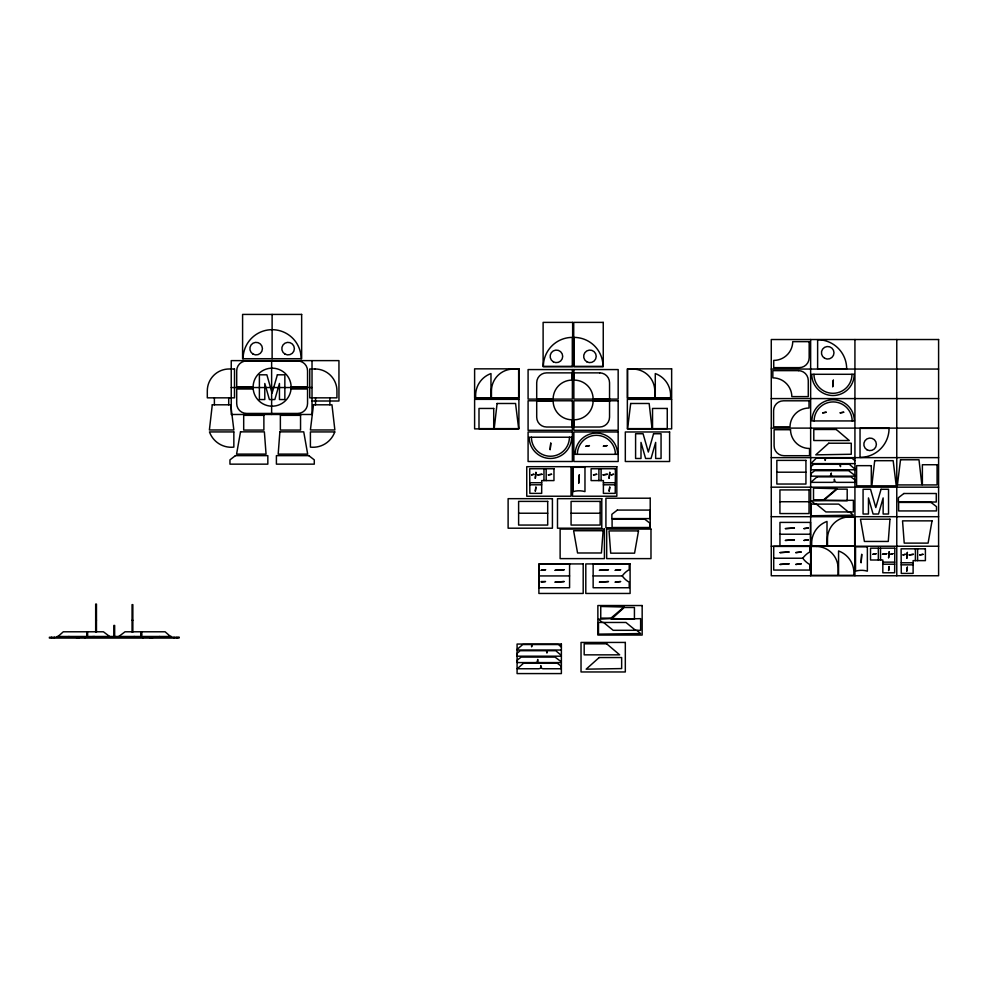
<?xml version="1.0" encoding="UTF-8"?>
<svg xmlns="http://www.w3.org/2000/svg" width="988" height="988" viewBox="0 0 988 988"><rect width="100%" height="100%" fill="white"/><g stroke="black" fill="none" stroke-linecap="round" stroke-linejoin="round"><path stroke-width="1.48" d="M57.082 637.272L63.318 631.789L103.407 631.789L109.643 636.482M118.795 636.482L125.031 631.789L165.119 631.789L171.356 637.272M771.27 369.055L938.6 369.055M253.113 386.926L236.7 386.926L236.7 370.809A9.88 9.88 0 0 1 246.58 360.941L297.672 360.941A9.88 9.88 0 0 1 307.552 370.809L307.552 386.926L291.139 386.926M231.241 387.543L312.023 387.543M253.187 389L236.7 389L236.7 403.573A9.88 9.88 0 0 0 246.58 413.441L297.672 413.441A9.88 9.88 0 0 0 307.552 403.573L307.552 389L291.052 389A19.019 19.019 0 0 1 261.079 402.659A19.019 19.019 0 0 1 264.228 369.87A19.019 19.019 0 0 1 291.052 389M771.27 398.584L938.6 398.584M312.023 401.005L338.946 401.005L338.946 360.62L231.241 360.62L231.241 414.478L312.023 414.478L312.023 360.62M771.27 428.113L938.6 428.113M771.27 457.642L938.6 457.642M854.904 463.619L810.815 463.619L816.347 458.123L825.165 458.123L825.165 460.482L825.758 458.123L851.915 458.123L854.904 460.667M854.855 469.794L810.753 469.794L810.753 466.842L813.742 464.298L839.899 464.298L840.492 466.657L840.492 464.298L849.322 464.298L854.855 469.004M776.84 472.202L805.936 472.202M854.842 476.167L833.156 476.167L831.303 475.586L831.303 473.03L830.723 475.586L829.241 476.167L810.913 476.167L810.913 473.585L814.767 470.683L848.606 470.683L854.842 475.389M529.778 482.724L541.683 482.724M603.396 482.724L615.289 482.724M529.79 484.799L541.683 484.799M603.396 484.799L615.277 484.799M771.27 487.17L938.6 487.17M779.927 501.731L809.024 501.731M518.614 513.229L547.698 513.229M571.076 513.229L600.161 513.229M771.27 516.699L938.6 516.699M779.952 534.224L810.469 534.224M771.27 546.228L938.6 546.228M773.703 558.232L802.812 558.232A21.23 21.23 0 0 0 809.777 564.519L809.777 570.064L773.703 570.064L773.703 546.413L809.777 546.413L809.777 551.959A21.23 21.23 0 0 0 802.812 558.232M882.827 562.135L894.72 562.135M901.204 562.777L913.11 562.777M882.827 564.21L894.708 564.21M901.217 564.84L913.11 564.84M539.077 575.93L569.582 575.93M593.146 575.93L622.267 575.93A21.23 21.23 0 0 0 629.22 582.216L629.22 587.749L593.146 587.749L593.146 564.099L629.22 564.099L629.22 569.644A21.23 21.23 0 0 0 622.267 575.93M541.189 581.549L545.549 581.549L541.189 582.142M95.675 620.279L96.466 620.279M132.059 620.279L132.849 620.279M86.759 634.135L87.549 634.135M140.889 634.135L141.679 634.135M57.082 636.482L134.862 636.482M561.357 650.03L517.255 650.03L517.255 649.24L522.788 644.534L531.618 644.534L531.618 646.881L532.211 644.534L558.368 644.534L561.357 647.078M561.295 656.193L517.206 656.193L517.206 653.241L520.194 650.709L546.352 650.709L546.944 653.056L546.944 650.709L555.762 650.709L561.295 655.415M561.283 662.578L539.609 662.578L537.756 661.985L537.756 659.441L537.163 661.985L535.681 662.578L517.366 662.578L517.366 659.984L521.207 657.094L555.046 657.094L561.283 661.787M848.334 511.945L838.738 504.102L811.272 504.102L811.272 515.773L853.36 515.18L849.557 511.945M816.335 504.102L825.919 511.945L853.397 511.945L853.397 500.286L811.296 500.879L815.1 504.102M635.556 630.307L625.96 622.465L598.493 622.465L598.493 634.135L640.582 633.543L636.778 630.307M603.557 622.465L613.153 630.307L640.619 630.307L640.619 618.649L611.239 619.241L624.231 607.496L634.432 607.496L634.432 619.155L611.189 618.562L598.53 619.241L602.334 622.465M917.605 548.809L917.605 560.628M915.394 548.809L915.394 560.628M896.771 339.526L896.771 575.757M880.53 548.167L880.53 559.998M878.332 548.167L878.332 559.998M854.929 339.526L854.929 575.757M810.642 339.526L810.642 575.757M601.099 468.757L601.099 480.588M598.901 468.757L598.901 480.588M573.867 369.574L573.867 399.103L618.167 399.103L618.167 369.574L528.086 369.574L528.086 399.103L572.373 399.103L572.373 369.574M546.179 468.757L546.179 480.588M543.968 468.757L543.968 480.588M329.869 397.843L329.869 404.808M315.543 397.843L315.543 404.808M272.12 314.419L272.12 358.718M271.626 360.62L271.626 414.478M228.71 397.843L228.71 404.808M214.384 397.843L214.384 404.808M174.061 637.272L174.061 638.063M171.443 637.272L171.443 636.482L135.356 636.482L135.356 637.272M159.648 636.482L159.648 637.272M152.498 637.272L152.498 638.063M151.843 637.272L151.843 638.063M150.917 637.272L150.917 638.063M149.645 637.272L149.768 638.063M143.26 637.272L143.26 638.063M141.679 631.789L141.679 637.272M140.889 631.789L140.889 637.272M134.17 636.482L134.17 637.272M132.849 632.061L132.849 604.644L132.059 604.644L132.059 632.061M120.128 636.482L120.128 637.272M114.657 636.482L114.657 625.441L113.867 625.441L113.867 636.482M108.31 636.482L108.31 637.272M96.466 632.061L96.466 604.076L95.675 604.076L95.675 632.061M94.268 636.482L94.268 637.272M93.082 636.482L93.082 637.272M87.549 631.789L87.549 637.272M86.759 631.789L86.759 637.272M85.178 637.272L85.178 638.063M77.521 637.272L77.521 638.063M76.595 637.272L76.595 638.063M54.377 637.272L54.377 638.063M51.487 637.272L51.561 638.063M243.085 358.718A29.035 29.035 0 0 1 272.12 329.683A29.035 29.035 0 0 1 301.155 358.718M852.002 374.291A19.019 19.019 0 0 1 832.983 393.31A19.019 19.019 0 0 1 813.964 374.291M814.124 420.937A19.019 19.019 0 0 1 833.143 401.918A19.019 19.019 0 0 1 852.162 420.937M577.35 454.332A19.019 19.019 0 0 1 596.369 435.313A19.019 19.019 0 0 1 615.388 454.332M569.434 437.227A19.019 19.019 0 0 1 550.427 456.246A19.019 19.019 0 0 1 531.408 437.227M615.401 468.757L615.215 493.37L603.396 493.37L603.396 480.588L591.096 480.588L591.096 468.757L615.401 468.757M894.819 548.167L894.646 572.781L882.827 572.781L882.827 559.998L870.527 559.998L870.527 548.167L894.819 548.167M279.876 431.855L278.184 454.11L307.676 454.11L303.736 431.855L279.876 431.855M603.112 530.729L601.42 552.984L577.56 552.984L573.62 530.729L603.112 530.729M889.966 519.194L888.274 541.449L864.414 541.449L860.474 519.194L889.966 519.194M212.284 404.808L209.394 429.965L233.847 429.965L230.76 404.808L212.284 404.808M497.088 403.487L494.21 428.631L518.651 428.631L515.563 403.487L497.088 403.487M874.689 460.692L871.799 485.837L896.252 485.837L893.164 460.692L874.689 460.692M313.492 404.808L310.405 429.965L334.858 429.965L331.968 404.808L313.492 404.808M630.69 403.487L627.59 428.631L652.043 428.631L649.153 403.487L630.69 403.487M900.513 459.778L897.425 484.923L921.878 484.923L918.988 459.778L900.513 459.778M240.516 431.855L236.577 454.11L266.056 454.11L264.376 431.855L240.516 431.855M638.507 530.914L634.568 553.169L610.708 553.169L609.028 530.914L638.507 530.914M932.03 520.861L928.09 543.116L904.218 543.116L902.538 520.861L932.03 520.861M277.369 374.81L272.12 393.101L266.871 374.81L259.387 374.81L259.387 399.547L264.796 399.547L264.796 383.468L269.403 399.547L274.837 399.547L279.456 383.468L279.456 399.547L284.853 399.547L284.853 374.81L277.369 374.81M653.574 433.744L648.326 452.047L643.077 433.744L635.593 433.744L635.593 458.481L641.002 458.481L641.002 442.402L645.609 458.481L651.043 458.481L655.662 442.402L655.662 458.481L661.058 458.481L661.058 433.744L653.574 433.744M881.049 489.282L875.8 507.573L870.552 489.282L863.067 489.282L863.067 514.019L868.464 514.019L868.464 497.927L873.083 514.019L878.517 514.019L883.136 497.927L883.136 514.019L888.533 514.019L888.533 489.282L881.049 489.282M623.984 607.052L610.955 618.118L600.753 618.118L600.753 606.459L623.984 607.052M828.771 443.217L815.779 454.851L851.261 454.258L851.261 443.217L828.771 443.217M599.16 657.539L586.168 669.172L621.65 668.58L621.65 657.539L599.16 657.539M836.762 488.69L823.72 499.755L813.519 499.755L813.519 488.097L836.762 488.69M836.997 489.134L823.967 500.2L847.198 500.793L847.198 489.134L836.997 489.134M235.416 455.641L229.957 459.877L229.957 464.15L267.834 464.15L267.834 455.641L235.416 455.641M617.327 510.08L611.868 514.303L611.868 518.589L649.746 518.589L649.746 510.08L617.327 510.08M903.859 493.506L898.401 497.73L898.401 502.015L936.278 502.015L936.278 493.506L903.859 493.506M523.504 663.269L517.267 668.753L538.954 668.753L540.794 668.16L540.794 665.616L541.387 668.16L542.869 668.753L561.184 668.753L561.184 666.159L557.343 663.269L523.504 663.269M817.064 476.858L810.827 482.354L832.501 482.354L834.354 481.761L834.354 479.205L834.946 481.761L836.416 482.354L854.744 482.354L854.744 479.76L850.903 476.858L817.064 476.858M301.649 314.419L242.591 314.419L242.591 358.718L301.649 358.718L301.649 314.419M572.645 322.384L543.116 322.384L543.116 366.671L572.645 366.671L572.645 322.384M603.248 322.384L573.719 322.384L573.719 366.671L603.248 366.671L603.248 322.384M938.6 339.526L771.27 339.526L771.27 575.757L938.6 575.757L938.6 339.526M809.16 341.65L792.747 341.65A19.019 19.019 0 0 1 773.728 360.41L773.728 367.635L799.28 367.635A9.88 9.88 0 0 0 809.16 357.755L809.16 341.65M572.398 366.425L543.363 366.425A29.035 29.035 0 0 1 572.398 337.39L572.398 366.425M603.013 366.425L573.966 366.425L573.966 337.39A29.035 29.035 0 0 1 603.013 366.425M518.898 368.845L474.611 368.845L474.611 398.374L518.898 398.374L518.898 368.845M671.642 368.845L627.355 368.845L627.355 398.374L671.642 398.374L671.642 368.845M846.667 368.759L817.632 368.759L817.632 339.724A29.035 29.035 0 0 1 846.667 368.759M234.502 368.981L229.191 368.981A21.884 21.884 0 0 0 207.307 390.865L207.307 397.843L234.502 397.843L234.502 368.981M315.061 368.981L309.75 368.981L309.75 397.843L336.945 397.843L336.945 390.865A21.884 21.884 0 0 0 315.061 368.981M518.651 369.08L513.34 369.08A21.884 21.884 0 0 0 491.456 390.964L491.456 397.942L518.651 397.942L518.651 369.08M632.9 369.08L627.59 369.08L627.59 397.942L654.785 397.942L654.785 390.964A21.884 21.884 0 0 0 632.9 369.08M798.39 370.636L772.838 370.636L772.838 377.861A19.019 19.019 0 0 1 791.857 396.62L808.27 396.62L808.27 380.516A9.88 9.88 0 0 0 798.39 370.636M572.126 372.871L546.586 372.871A9.88 9.88 0 0 0 536.706 382.751L536.706 398.856L553.119 398.856A19.019 19.019 0 0 1 572.126 380.096L572.126 372.871M599.667 372.871L574.114 372.871L574.114 380.096A19.019 19.019 0 0 1 593.133 398.856L609.547 398.856L609.547 382.751A9.88 9.88 0 0 0 599.667 372.871M854.212 374.291L811.741 374.291A21.23 21.23 0 0 0 832.983 395.533A21.23 21.23 0 0 0 854.212 374.291M833.316 380.219L832.723 386.666L833.316 380.219M490.974 397.942L475.771 397.942A23.169 23.169 0 0 1 490.974 373.563L490.974 397.942M670.481 397.942L655.279 397.942L655.279 373.563A23.169 23.169 0 0 1 670.481 397.942M518.898 399.35L474.611 399.35L474.611 428.878L518.898 428.878L518.898 399.35M671.642 399.35L627.355 399.35L627.355 428.878L671.642 428.878L671.642 399.35M572.373 400.782L528.086 400.782L528.086 430.311L572.373 430.311L572.373 400.782M618.167 400.782L573.867 400.782L573.867 430.311L618.167 430.311L618.167 400.782M809.024 400.807L783.472 400.807A9.88 9.88 0 0 0 773.592 410.687L773.592 426.804L790.005 426.804A19.019 19.019 0 0 1 809.024 408.032L809.024 400.807M553.119 401.029L536.706 401.029L536.706 417.134A9.88 9.88 0 0 0 546.586 427.014L572.126 427.014L572.126 419.789A19.019 19.019 0 0 1 553.119 401.029M609.547 401.029L593.133 401.029A19.019 19.019 0 0 1 574.114 419.789L574.114 427.014L599.667 427.014A9.88 9.88 0 0 0 609.547 417.134L609.547 401.029M493.716 408.452L478.995 408.452L478.995 428.631L493.716 428.631L493.716 408.452M667.258 408.452L652.537 408.452L652.537 428.631L667.258 428.631L667.258 408.452M826.166 412.243L822.683 412.836L826.166 412.243M843.678 412.243L840.195 412.836L843.678 412.243M263.882 415.343L243.69 415.343L243.69 430.064L263.882 430.064L263.882 415.343M300.55 415.343L280.37 415.343L280.37 430.064L300.55 430.064L300.55 415.343M854.373 420.937L811.901 420.937A21.23 21.23 0 0 1 833.143 399.708A21.23 21.23 0 0 1 854.373 420.937M889.064 428.36L860.029 428.36L860.029 457.395A29.035 29.035 0 0 0 889.064 428.36M836.28 429.484L813.791 429.484L813.791 440.525L849.272 440.525L836.28 429.484M790.511 429.718L774.098 429.718L774.098 445.835A9.88 9.88 0 0 0 783.978 455.703L809.53 455.703L809.53 448.49A19.019 19.019 0 0 1 790.511 429.718M233.847 431.929L209.468 431.929A23.169 23.169 0 0 0 233.847 447.132L233.847 431.929M334.784 431.929L310.405 431.929L310.405 447.132A23.169 23.169 0 0 0 334.784 431.929M572.373 431.978L528.086 431.978L528.086 461.507L572.373 461.507L572.373 431.978M618.167 431.978L573.867 431.978L573.867 461.507L618.167 461.507L618.167 431.978M669.605 431.978L625.318 431.978L625.318 461.507L669.605 461.507L669.605 431.978M571.657 437.227L529.185 437.227A21.23 21.23 0 0 0 550.427 458.457A21.23 21.23 0 0 0 571.657 437.227M550.761 443.155L550.168 449.589L550.761 443.155M589.404 445.637L585.921 446.23L589.404 445.637M606.916 445.637L603.433 446.23L606.916 445.637M617.611 454.332L575.139 454.332A21.23 21.23 0 0 1 596.369 433.102A21.23 21.23 0 0 1 617.611 454.332M308.824 455.641L276.405 455.641L276.405 464.15L314.283 464.15L314.283 459.877L308.824 455.641M805.936 460.383L776.84 460.383L776.84 484.034L805.936 484.034L805.936 460.383M937.081 464.731L922.372 464.731L922.372 484.923L937.081 484.923L937.081 464.731M871.305 465.657L856.596 465.657L856.596 485.837L871.305 485.837L871.305 465.657M571.039 466.694L526.752 466.694L526.752 496.223L571.039 496.223L571.039 466.694M616.833 466.694L572.534 466.694L572.534 496.223L616.833 496.223L616.833 466.694M584.97 467.312L573.139 467.312L573.139 491.616A21.23 21.23 0 0 1 584.97 491.616L584.97 467.312M553.972 468.757L529.679 468.757L529.852 493.37L541.683 493.37L541.683 480.588L553.972 480.588L553.972 468.757M535.904 472.4L535.323 478.303L535.904 472.4M609.757 472.4L609.164 478.303L609.757 472.4M533.841 474.277L531.581 474.87L533.841 474.277M541.98 474.277L537.756 474.87L541.98 474.277M551.563 474.277L548.389 474.87L551.563 474.277M596.678 474.277L593.504 474.87L596.678 474.277M607.311 474.277L603.088 474.87L607.311 474.277M613.486 474.277L611.239 474.87L613.486 474.277M579.314 474.882L578.721 483.083L579.314 474.882M535.904 487.158L535.323 491.073L535.904 487.158M609.757 487.158L609.164 491.073L609.757 487.158M809.024 489.912L779.927 489.912L779.927 513.562L809.024 513.562L809.024 489.912M650.215 498.211L605.916 498.211L605.916 527.74L650.215 527.74L650.215 498.211M552.416 498.668L508.116 498.668L508.116 528.197L552.416 528.197L552.416 498.668M601.778 498.668L557.491 498.668L557.491 528.197L601.778 528.197L601.778 498.668M547.698 501.398L518.614 501.398L518.614 525.06L547.698 525.06L547.698 501.398M600.161 501.398L571.076 501.398L571.076 525.06L600.161 525.06L600.161 501.398M931.042 502.423L898.623 502.423L898.623 510.932L936.5 510.932L936.5 506.646L931.042 502.423M854.682 516.946L849.384 516.946A21.884 21.884 0 0 0 827.499 538.831L827.499 545.808L854.682 545.808L854.682 516.946M644.509 518.984L612.091 518.984L612.091 527.506L649.968 527.506L649.968 523.22L644.509 518.984M810.469 522.405L779.952 522.405L779.952 546.055L810.469 546.055L810.469 522.405M794.401 528.024L785.423 528.605L794.401 528.024M808.345 528.024L803.985 528.605L808.345 528.024M604.421 529.086L560.122 529.086L560.122 558.615L604.421 558.615L604.421 529.086M650.981 529.086L606.681 529.086L606.681 558.615L650.981 558.615L650.981 529.086M794.401 539.843L785.423 540.436L794.401 539.843M808.345 539.843L803.985 540.436L808.345 539.843M827.005 545.808L811.803 545.808A23.169 23.169 0 0 1 827.005 521.429L827.005 545.808M816.199 546.475L810.889 546.475L810.889 575.337L838.083 575.337L838.083 568.359A21.884 21.884 0 0 0 816.199 546.475M867.365 546.846L855.534 546.846L855.534 571.15A21.23 21.23 0 0 1 867.365 571.15L867.365 546.846M925.398 548.809L901.105 548.809L901.278 573.423L913.11 573.423L913.11 560.628L925.398 560.628L925.398 548.809M889.188 551.81L888.595 557.714L889.188 551.81M788.992 552.02L780.014 552.613L788.992 552.02M801.095 552.02L795.809 552.613L801.095 552.02M907.342 552.453L906.749 558.356L907.342 552.453M876.109 553.688L872.935 554.28L876.109 553.688M886.742 553.688L882.519 554.28L886.742 553.688M892.917 553.688L890.657 554.28L892.917 553.688M905.267 554.33L903.007 554.923L905.267 554.33M913.406 554.33L909.182 554.923L913.406 554.33M923.002 554.33L919.816 554.923L923.002 554.33M861.709 554.416L861.116 562.617L861.709 554.416M583.192 563.926L538.892 563.926L538.892 593.455L583.192 593.455L583.192 563.926M630.097 563.926L585.798 563.926L585.798 593.455L630.097 593.455L630.097 563.926M788.992 563.852L780.014 564.444L788.992 563.852M801.095 563.852L795.809 564.444L801.095 563.852M569.582 564.099L539.077 564.099L539.077 587.749L569.582 587.749L569.582 564.099M889.188 566.569L888.595 570.484L889.188 566.569M907.342 567.211L906.749 571.113L907.342 567.211M545.549 569.718L541.189 570.311L545.549 569.718M564.111 569.718L555.133 570.311L564.111 569.718M608.435 569.718L599.469 570.311L608.435 569.718M620.55 569.718L615.265 570.311L620.55 569.718M853.768 575.337L838.565 575.337L838.565 550.958A23.169 23.169 0 0 1 853.768 575.337M564.111 581.549L555.133 582.142L564.111 581.549M608.435 581.549L599.469 582.142L608.435 581.549M620.55 581.549L615.265 582.142L620.55 581.549M642.163 605.533L597.864 605.533L597.864 635.062L642.163 635.062L642.163 605.533M179.038 637.272L49.4 637.272L49.4 638.063L179.038 638.063L179.038 637.272M625.318 642.435L581.03 642.435L581.03 671.964L625.318 671.964L625.318 642.435M606.669 643.805L584.18 643.805L584.18 654.846L619.661 654.846L606.669 643.805M561.382 644.053L517.082 644.053L517.082 673.581L561.382 673.581L561.382 644.053M176.951 638.063L176.951 637.272L176.877 638.063M78.793 638.063L78.793 637.272L78.67 638.063M68.913 637.272L68.913 636.482L68.79 637.272M253.014 354.075A6.286 6.286 0 0 0 262.438 348.641A6.286 6.286 0 0 0 253.014 343.194A6.286 6.286 0 0 0 253.014 354.075M284.952 354.075A6.286 6.286 0 0 0 294.375 348.641A6.286 6.286 0 0 0 284.952 343.194A6.286 6.286 0 0 0 284.952 354.075M866.958 449.775A6.286 6.286 0 0 0 876.381 444.328A6.286 6.286 0 0 0 866.958 438.894A6.286 6.286 0 0 0 866.958 449.775M824.572 358.224A6.286 6.286 0 0 0 833.995 352.79A6.286 6.286 0 0 0 824.572 347.344A6.286 6.286 0 0 0 824.572 358.224M586.798 361.793A6.286 6.286 0 0 0 596.221 356.347A6.286 6.286 0 0 0 586.798 350.913A6.286 6.286 0 0 0 586.798 361.793M553.28 361.793A6.286 6.286 0 0 0 562.703 356.347A6.286 6.286 0 0 0 553.28 350.913A6.286 6.286 0 0 0 553.28 361.793"/></g></svg>
